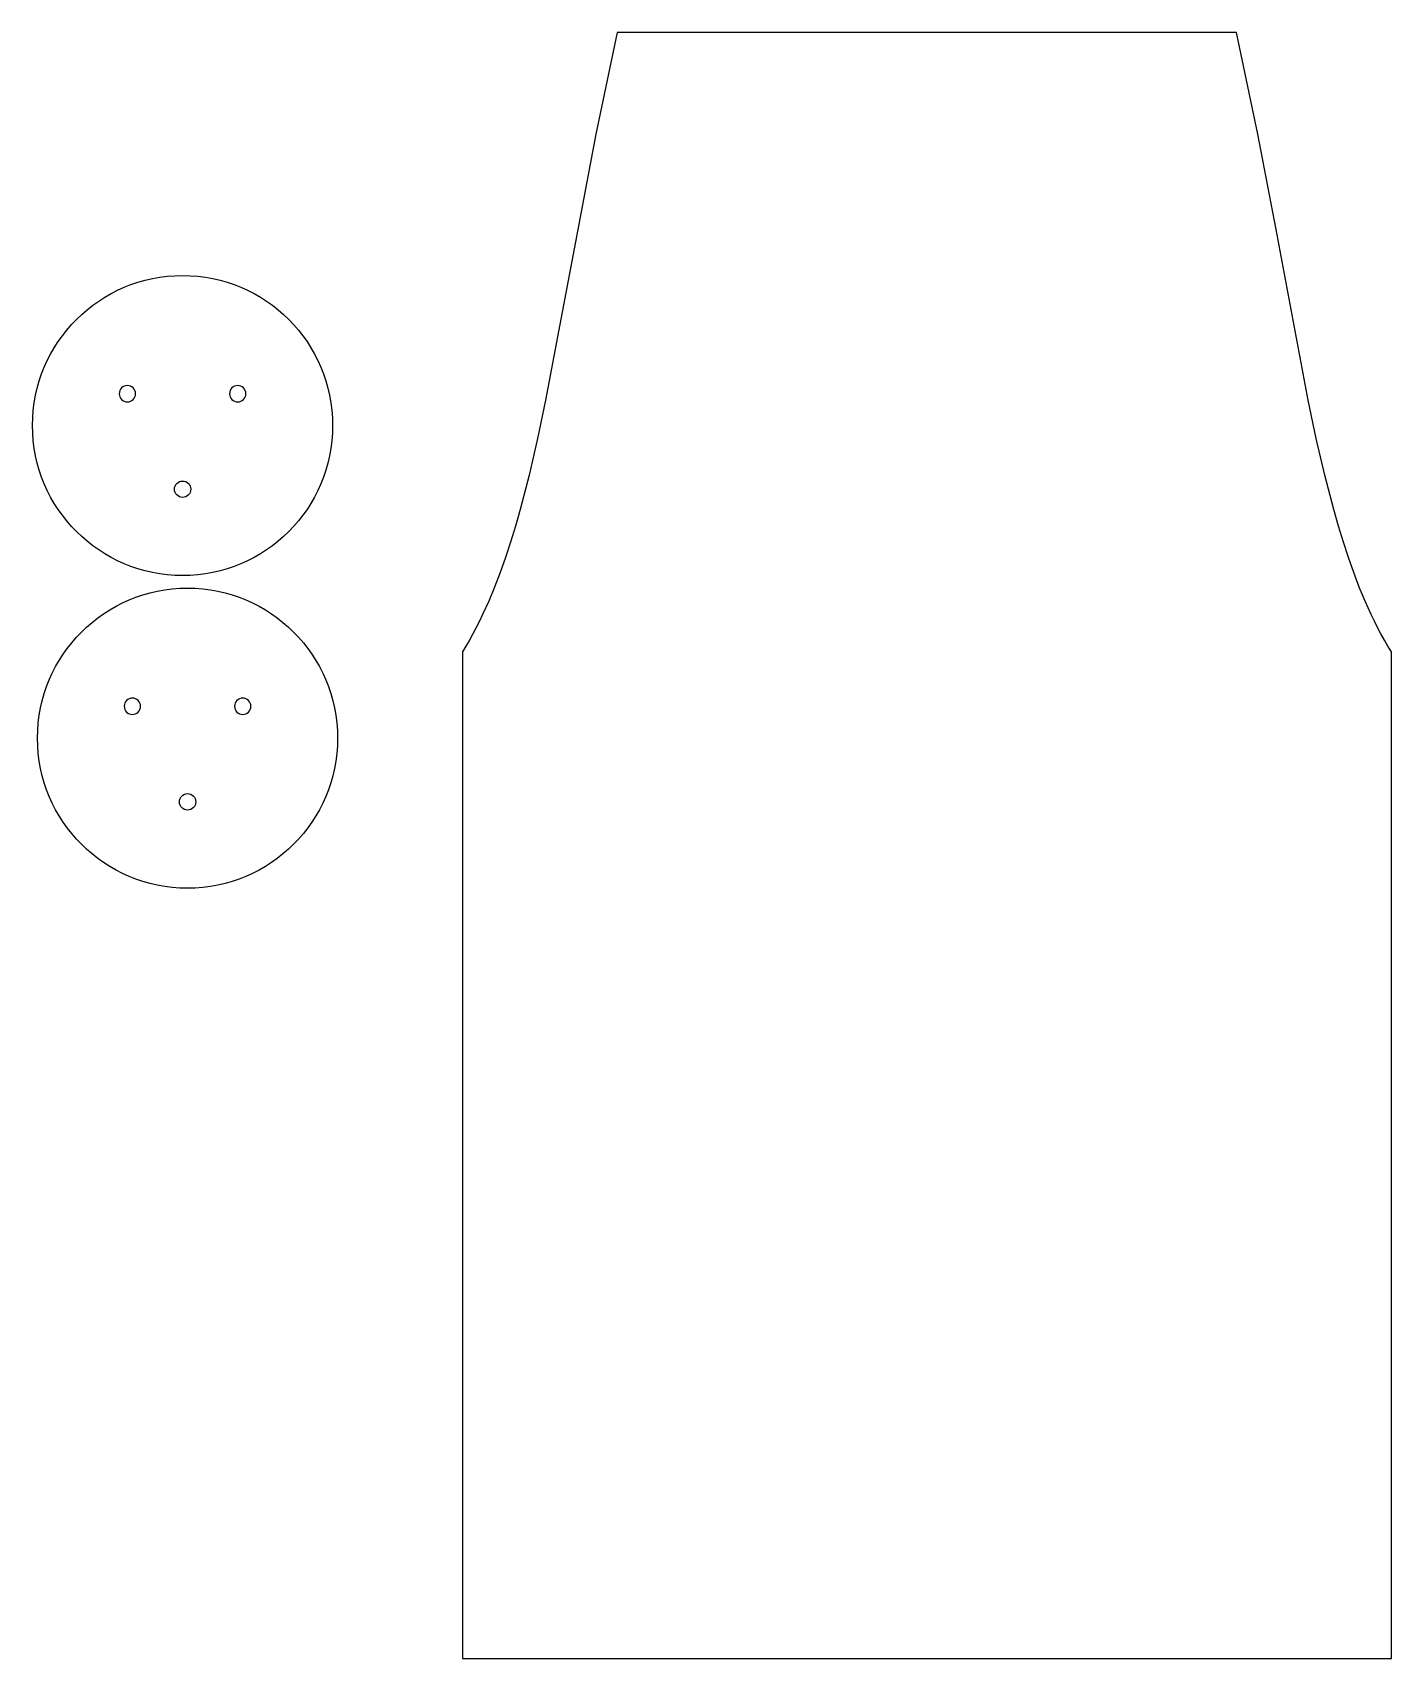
# Model space of a CAD drawing. Extents: x -64 to 185, y -187 to 111.
import ezdxf

# ---------------------------------------------------------------- set-up
doc = ezdxf.new("R2010")
doc.units = 0
doc.layers.add('DEFAULT', color=7, linetype='CONTINUOUS')

msp = doc.modelspace()

# ---------------------------------------------------------------- linework, layer by layer
at = {"layer": 'DEFAULT'}
for p, q in [((43.24, 111), (39.34, 92.39)), ((156.76, 111), (43.24, 111)), ((160.66, 92.39), (156.76, 111)), ((39.34, 92.39), (36.01, 74.9)), ((163.99, 74.9), (160.66, 92.39)), ((36.01, 74.9), (30.11, 43.6)), ((169.89, 43.6), (163.99, 74.9)), ((30.11, 43.6), (28.63, 36.58)), ((171.37, 36.58), (169.89, 43.6)), ((28.63, 36.58), (27.08, 29.9)), ((172.92, 29.9), (171.37, 36.58)), ((27.08, 29.9), (25.44, 23.58)), ((174.56, 23.58), (172.92, 29.9)), ((25.44, 23.58), (24.58, 20.55)), ((175.42, 20.55), (174.56, 23.58)), ((24.58, 20.55), (23.68, 17.61)), ((176.32, 17.61), (175.42, 20.55)), ((23.68, 17.61), (22.75, 14.76)), ((177.25, 14.76), (176.32, 17.61)), ((21.77, 12.01), (20.75, 9.34)), ((22.75, 14.76), (21.77, 12.01)), ((178.23, 12.01), (177.25, 14.76)), ((179.25, 9.34), (178.23, 12.01)), ((20.75, 9.34), (19.69, 6.78)), ((180.31, 6.78), (179.25, 9.34)), ((19.69, 6.78), (18.57, 4.31)), ((181.43, 4.31), (180.31, 6.78)), ((17.98, 3.11), (17.39, 1.93)), ((18.57, 4.31), (17.98, 3.11)), ((182.02, 3.11), (181.43, 4.31)), ((182.61, 1.93), (182.02, 3.11)), ((16.78, 0.78), (16.15, -0.35)), ((17.39, 1.93), (16.78, 0.78)), ((183.22, 0.78), (182.61, 1.93)), ((183.85, -0.35), (183.22, 0.78)), ((15.51, -1.45), (14.86, -2.52)), ((14.86, -2.52), (14.86, -187)), ((16.15, -0.35), (15.51, -1.45)), ((184.49, -1.45), (183.85, -0.35)), ((185.14, -2.52), (184.49, -1.45)), ((185.14, -187), (185.14, -2.52)), ((14.86, -187), (185.14, -187))]:
    msp.add_line(p, q, dxfattribs=at)
for centre, radius in [((-36.41, 38.97, 9.16), 27.5), ((-36.41, 27.3, 9.16), 1.5), ((-35.5, -18.33, 9.16), 27.5), ((-35.5, -30, 9.16), 1.5)]:
    msp.add_circle(centre, radius, dxfattribs=at)
at = {"layer": 'DEFAULT', "extrusion": (0, 0, -1)}
for centre in [(46.52, 44.8, -9.16), (26.3, 44.8, -9.16), (45.61, -12.49, -9.16), (25.39, -12.49, -9.16)]:
    msp.add_circle(centre, 1.5, dxfattribs=at)

doc.saveas('drawing.dxf')
